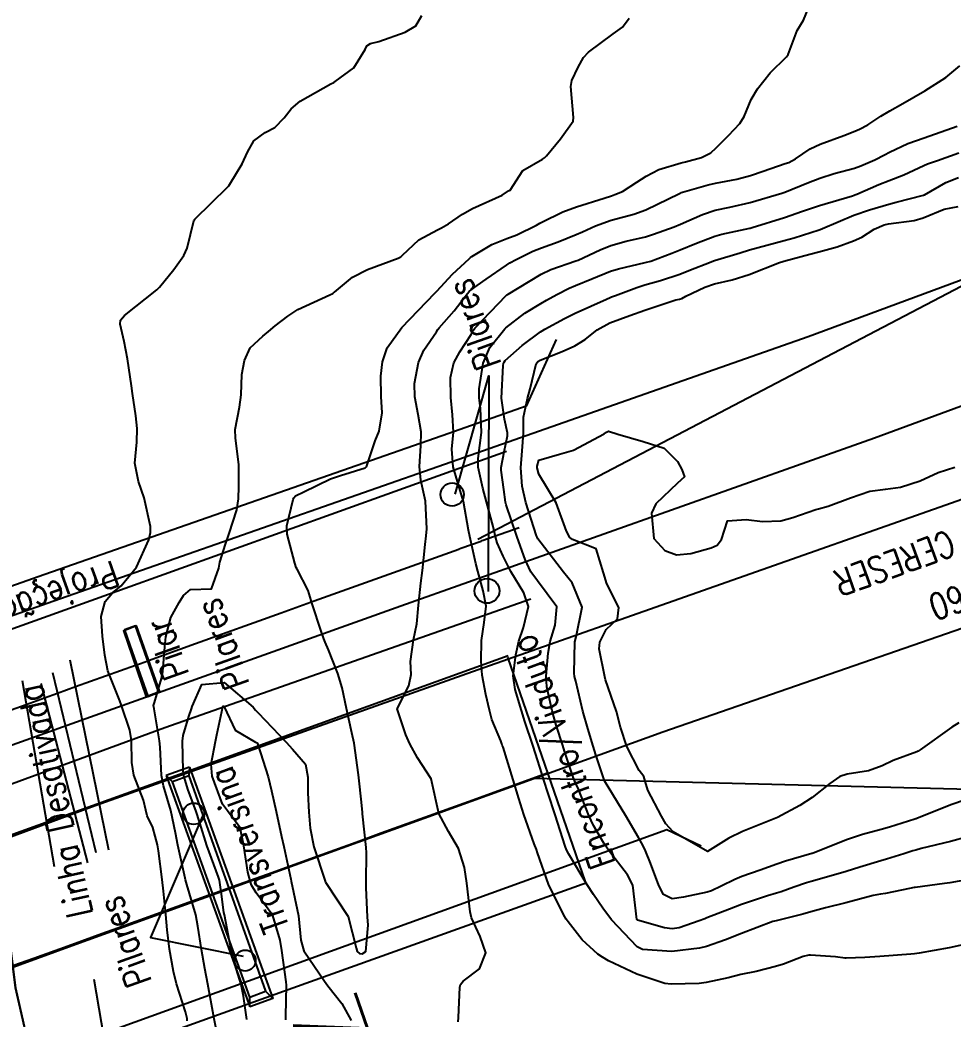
# Model space of a CAD drawing. Header units: metres. Extents: x 298520 to 308411, y 7433745 to 7450750.
# Drawn here: x 305032 to 305085.8, y 7437272.3 to 7437329.9 of the extents above; entities that cross this region are included whole.
import ezdxf
from ezdxf.enums import TextEntityAlignment as Align

# ---------------------------------------------------------------- set-up
doc = ezdxf.new("R2010")
doc.units = ezdxf.units.M
doc.header["$LTSCALE"] = 10
for name, pattern in [('CONTINUO', [0]), ('TRACEJADO', [8.7, 8, -0.7]), ('TRACO-PONTO', [9.4, 8, -0.7, 0, -0.7])]:
    doc.linetypes.add(name, pattern=pattern)
for name, color, linetype in [('ALINHAMENTO_SEÇÃO', 45, 'CONTINUO'), ('Cotas', 45, 'Continuous'), ('Curvas de Nivel 1m', 11, 'Continuous'), ('Curvas de Nivel 5m', 15, 'Continuous'), ('Eixo_Estaqueamento', 45, 'CONTINUO'), ('LASTRO', 45, 'Continuous'), ('Linha Férrea', 251, 'TRACKS'), ('PILAR', 45, 'Continuous'), ('Pontes e viadutos', 190, 'Continuous'), ('TEXTO', 45, 'Continuous'), ('TRILHO', 45, 'Continuous'), ('VIADUTO', 190, 'Continuous'), ('Vias Primárias', 230, 'Continuous'), ('VIGA', 190, 'Continuous')]:
    doc.layers.add(name, color=color, linetype=linetype)
doc.styles.add('ROMANS', font='romans', dxfattribs={"height": 0.2})
doc.styles.add('Style-STANDARD', font='STANDARD.shx')
doc.linetypes.add('TRACKS', pattern='A,0.15,[130,ltypeshp.shx,S=0.25,R=0,X=0,Y=0],0.15', length=0.3)

msp = doc.modelspace()

# ---------------------------------------------------------------- linework, layer by layer
at = {"layer": 'ALINHAMENTO_SEÇÃO', "color": 1, "linetype": 'TRACO-PONTO', "flags": 128}
for points in [[(305001.439, 7437279.483), (305001.512, 7437279.508), (305001.604, 7437279.541), (305004.491, 7437280.562), (305004.545, 7437280.581), (305005.666, 7437280.978), (305005.744, 7437281.005), (305019.825, 7437285.986), (305022.853, 7437287.057), (305023.557, 7437287.306), (305023.568, 7437287.309), (305023.618, 7437287.327), (305023.621, 7437287.328), (305023.93, 7437287.438), (305024.277, 7437287.562), (305024.283, 7437287.564), (305024.318, 7437287.576), (305024.322, 7437287.578), (305026.811, 7437288.471), (305028.263, 7437288.992), (305028.838, 7437289.198), (305030.39, 7437289.755), (305032.338, 7437290.454), (305033.391, 7437290.831), (305034.133, 7437291.098), (305035.187, 7437291.476), (305038.64, 7437292.714), (305038.644, 7437292.716), (305038.703, 7437292.737), (305038.706, 7437292.738), (305039.349, 7437292.969), (305039.351, 7437292.97), (305039.386, 7437292.982), (305039.392, 7437292.984), (305042.094, 7437293.955), (305047.035, 7437295.729), (305048.939, 7437296.413), (305054.862, 7437298.54), (305057.288, 7437299.411), (305057.31, 7437299.419), (305057.402, 7437299.452), (305058.571, 7437299.871), (305058.627, 7437299.892), (305060.758, 7437300.657)], [(305004.924, 7437265.815), (305004.985, 7437265.837), (305023.196, 7437272.376), (305023.222, 7437272.385), (305023.258, 7437272.398), (305023.477, 7437272.477), (305024.401, 7437272.809), (305024.48, 7437272.837), (305024.534, 7437272.856), (305024.6, 7437272.88), (305027.582, 7437273.953), (305027.632, 7437273.971), (305028.529, 7437274.293), (305029.735, 7437274.727), (305030.696, 7437275.073), (305031.245, 7437275.27), (305032.767, 7437275.818), (305034.747, 7437276.53), (305036.91, 7437277.308), (305037.408, 7437277.487), (305037.992, 7437277.697), (305042.893, 7437279.462), (305043.088, 7437279.532), (305044.013, 7437279.866), (305044.237, 7437279.946), (305046.246, 7437280.67), (305049.383, 7437281.801), (305051.359, 7437282.514), (305052.806, 7437283.036), (305057.841, 7437284.852), (305062.403, 7437286.497), (305062.463, 7437286.519)]]:
    msp.add_lwpolyline(points, dxfattribs=at)
at = {"layer": 'Curvas de Nivel 1m', "flags": 128}
for points, elevation in [([(305045.05, 7437272.287), (305044.864, 7437273.628), (305044.727, 7437274.292), (305044.369, 7437275.48), (305044.16, 7437276.301), (305044.058, 7437276.793), (305043.764, 7437278.307), (305043.737, 7437278.46), (305043.595, 7437279.515), (305043.478, 7437280.311), (305043.427, 7437280.491), (305042.746, 7437282.319), (305042.349, 7437283.62), (305042.109, 7437284.325), (305041.671, 7437285.503), (305041.428, 7437286.333), (305041.39, 7437286.629), (305041.355, 7437288.333), (305041.379, 7437288.66), (305041.717, 7437289.76), (305041.865, 7437290.186), (305041.897, 7437290.328), (305042.465, 7437291.599), (305043.744, 7437291.709), (305045.42, 7437290.285), (305045.558, 7437290.12), (305045.72, 7437289.959), (305047.322, 7437288.264), (305047.699, 7437287.878), (305048.444, 7437287.002), (305048.58, 7437286.247), (305048.571, 7437285.345), (305048.625, 7437284.245), (305048.708, 7437283.308), (305048.919, 7437282.241), (305049.576, 7437280.258), (305049.583, 7437280.23), (305049.603, 7437280.192), (305050.906, 7437278.217), (305051.368, 7437276.408), (305051.431, 7437276.211), (305051.561, 7437276.092), (305051.705, 7437276.064), (305051.916, 7437276.206), (305052.06, 7437277.723), (305052.016, 7437278.206), (305051.941, 7437279.866), (305051.944, 7437280.207), (305051.951, 7437281.884), (305051.934, 7437282.207), (305051.731, 7437284.131), (305051.723, 7437284.209), (305051.662, 7437284.814), (305051.521, 7437286.212), (305051.503, 7437286.393), (305051.245, 7437288.215), (305051.12, 7437288.804), (305050.803, 7437290.219), (305050.55, 7437291.412), (305050.303, 7437292.225), (305049.766, 7437293.588), (305049.577, 7437294.039), (305049.505, 7437294.234), (305049.337, 7437294.679), (305048.827, 7437296.245), (305048.587, 7437297.025), (305047.959, 7437298.258), (305047.911, 7437298.346), (305047.826, 7437298.591), (305047.378, 7437300.265), (305047.371, 7437300.744), (305047.733, 7437302.261), (305047.771, 7437302.364), (305047.875, 7437302.475), (305048.337, 7437302.713), (305049.885, 7437303.451), (305050.457, 7437303.655), (305051.892, 7437304.096), (305051.95, 7437304.152), (305051.976, 7437304.209), (305052.463, 7437305.649), (305052.682, 7437306.202), (305052.872, 7437307.258), (305052.799, 7437308.201), (305052.782, 7437309.374), (305052.887, 7437310.201), (305053.16, 7437311.014), (305053.993, 7437312.19), (305055.904, 7437314.162), (305056.014, 7437314.281), (305056.911, 7437315.264), (305057.876, 7437316.142), (305057.962, 7437316.213), (305058.035, 7437316.27), (305059.195, 7437316.973), (305060.051, 7437317.319), (305060.622, 7437317.537), (305061.769, 7437318.093), (305061.956, 7437318.199), (305062.065, 7437318.265), (305063.286, 7437318.863), (305064.074, 7437319.14), (305065.674, 7437319.641), (305066.08, 7437319.779), (305066.275, 7437319.844), (305066.72, 7437320.034), (305067.545, 7437320.572), (305068.096, 7437320.92), (305068.822, 7437321.289), (305070.108, 7437321.677), (305070.364, 7437321.733), (305071.269, 7437321.978), (305071.825, 7437322.263), (305072.119, 7437322.537), (305072.842, 7437323.246), (305073.488, 7437323.956), (305073.731, 7437324.36), (305074.147, 7437325.334), (305074.507, 7437325.945), (305075.24, 7437326.86), (305076.181, 7437327.799), (305076.239, 7437327.863), (305076.272, 7437327.919), (305076.795, 7437329.316), (305077.154, 7437329.91), (305077.475, 7437330.647)], 719), ([(305041.627, 7437272.213), (305041.61, 7437272.329), (305041.517, 7437272.73), (305041.006, 7437274.335), (305040.824, 7437275.057), (305040.594, 7437276.34), (305040.46, 7437277.456), (305040.384, 7437278.342), (305040.26, 7437279.679), (305040.177, 7437280.344), (305039.972, 7437282.003), (305039.914, 7437282.347), (305039.643, 7437283.349), (305039.314, 7437284.019), (305039.237, 7437284.356), (305039.091, 7437284.929), (305038.538, 7437286.367), (305038.419, 7437287.098), (305038.413, 7437288.369), (305038.309, 7437288.971), (305037.833, 7437290.378), (305037.727, 7437290.649), (305037.046, 7437292.387), (305036.869, 7437293.282), (305036.743, 7437294.39), (305036.665, 7437295.516), (305036.888, 7437296.389), (305037.31, 7437296.883), (305037.812, 7437297.287), (305038.696, 7437298.367), (305039.416, 7437299.934), (305039.513, 7437300.355), (305039.495, 7437300.709), (305039.136, 7437302.361), (305038.814, 7437303.297), (305038.608, 7437304.369), (305038.709, 7437305.57), (305038.744, 7437306.368), (305038.66, 7437307.098), (305038.463, 7437308.372), (305038.399, 7437308.824), (305038.173, 7437310.377), (305037.978, 7437311.381), (305037.745, 7437312.382), (305037.765, 7437312.613), (305037.998, 7437312.872), (305039.863, 7437314.352), (305040.014, 7437314.502), (305040.84, 7437315.527), (305041.433, 7437316.336), (305041.614, 7437316.76), (305041.993, 7437318.331), (305042.013, 7437318.381), (305042.064, 7437318.439), (305043.964, 7437320.302), (305044.024, 7437320.361), (305044.085, 7437320.442), (305044.783, 7437321.613), (305045.102, 7437322.29), (305045.465, 7437322.941), (305046.124, 7437323.419), (305046.677, 7437323.725), (305047.218, 7437324.269), (305047.619, 7437324.784), (305048.143, 7437325.243), (305049.899, 7437326.234), (305050.068, 7437326.317), (305050.155, 7437326.365), (305051.228, 7437327.159), (305051.879, 7437328.213), (305051.975, 7437328.423), (305052.186, 7437328.564), (305052.666, 7437328.682), (305054.193, 7437329.22), (305054.801, 7437329.57), (305055.159, 7437330.17)], 717), ([(305043.49, 7437270.769), (305043.177, 7437272.313), (305043.097, 7437272.735), (305042.805, 7437274.317), (305042.642, 7437275.224), (305042.447, 7437276.321), (305042.24, 7437277.66), (305042.11, 7437278.325), (305041.6, 7437280.072), (305041.527, 7437280.331), (305041.505, 7437280.43), (305041.072, 7437282.336), (305040.941, 7437283.036), (305040.682, 7437284.34), (305040.261, 7437285.757), (305040.134, 7437286.345), (305040.053, 7437287.993), (305040.025, 7437288.347), (305039.721, 7437290.187), (305039.694, 7437290.321), (305039.684, 7437290.351), (305039.678, 7437290.396), (305039.726, 7437290.553), (305040.147, 7437291.946), (305040.222, 7437292.345), (305040.336, 7437293.776), (305040.383, 7437294.344), (305040.67, 7437295.461), (305041.165, 7437296.336), (305041.412, 7437296.729), (305041.81, 7437297.074), (305043.024, 7437297.105), (305043.446, 7437298.314), (305043.494, 7437298.646), (305043.837, 7437299.695), (305044.038, 7437300.307), (305044.488, 7437301.676), (305044.578, 7437302.299), (305044.605, 7437303.024), (305044.59, 7437304.293), (305044.405, 7437305.806), (305044.385, 7437306.295), (305044.63, 7437307.599), (305044.735, 7437308.292), (305044.78, 7437309.467), (305044.918, 7437310.29), (305045.257, 7437311.004), (305045.984, 7437311.691), (305046.315, 7437311.95), (305046.693, 7437312.273), (305047.42, 7437312.844), (305048.003, 7437313.221), (305049.849, 7437314.07), (305050.012, 7437314.147), (305050.063, 7437314.179), (305050.122, 7437314.229), (305051.161, 7437315.079), (305052.026, 7437315.528), (305053.78, 7437316.184), (305053.948, 7437316.267), (305054.036, 7437316.353), (305054.979, 7437317.241), (305056.058, 7437317.809), (305056.289, 7437317.929), (305056.689, 7437318.154), (305057.493, 7437318.722), (305058.072, 7437319.053), (305059.788, 7437319.822), (305060.082, 7437320.027), (305060.135, 7437320.057), (305060.254, 7437320.108), (305060.967, 7437321.235), (305062.11, 7437321.883), (305062.231, 7437321.968), (305062.346, 7437322.088), (305063.146, 7437323.057), (305063.87, 7437324.073), (305063.906, 7437324.302), (305063.746, 7437326.074), (305063.81, 7437326.422), (305064.17, 7437327.198), (305064.482, 7437327.762), (305064.754, 7437328.061), (305066.194, 7437329.111), (305066.725, 7437329.508), (305067.115, 7437330.031)], 718), ([(305086.696, 7437276.665), (305085.569, 7437276.419), (305083.838, 7437276.099), (305083.565, 7437276.065), (305083.348, 7437276.049), (305081.564, 7437275.917), (305080.689, 7437275.863), (305079.627, 7437275.814), (305079.562, 7437275.815), (305079.01, 7437275.886), (305077.564, 7437275.995), (305077.477, 7437275.987), (305077.145, 7437275.904), (305075.998, 7437275.473), (305075.554, 7437275.342), (305074.431, 7437275.055), (305073.547, 7437274.867), (305072.814, 7437274.688), (305071.539, 7437274.406), (305071.152, 7437274.361), (305069.538, 7437274.323), (305069.168, 7437274.366), (305067.546, 7437274.89), (305065.922, 7437275.672), (305065.56, 7437275.87), (305065.295, 7437276.044), (305064.395, 7437276.882), (305063.581, 7437277.903), (305063.475, 7437278.071), (305063.322, 7437278.336), (305062.464, 7437280.081), (305061.83, 7437281.888), (305061.764, 7437282.089), (305061.636, 7437282.418), (305061.026, 7437284.096), (305060.743, 7437285.023), (305060.424, 7437286.103), (305059.834, 7437287.977), (305059.791, 7437288.109), (305059.77, 7437288.175), (305059.705, 7437288.341), (305059.183, 7437289.584), (305059.046, 7437290.12), (305058.842, 7437291.018), (305058.626, 7437292.127), (305058.582, 7437292.949), (305058.589, 7437294.128), (305058.744, 7437295.17), (305058.865, 7437296.124), (305058.679, 7437296.994), (305058.379, 7437298.132), (305058.269, 7437298.575), (305057.914, 7437300.139), (305057.848, 7437300.507), (305057.559, 7437302.143), (305057.426, 7437302.596), (305056.949, 7437304.149), (305056.886, 7437305.167), (305056.969, 7437306.149), (305056.923, 7437307.155), (305056.82, 7437308.151), (305056.805, 7437309.301), (305056.996, 7437310.15), (305057.342, 7437310.777), (305057.988, 7437311.789), (305058.113, 7437312.016), (305058.203, 7437312.137), (305060.012, 7437314.031), (305060.054, 7437314.068), (305060.12, 7437314.109), (305061.295, 7437314.823), (305062.025, 7437315.253), (305062.593, 7437315.519), (305064.032, 7437316.021), (305064.159, 7437316.068), (305065.431, 7437316.66), (305066.046, 7437316.91), (305066.927, 7437317.154), (305068.054, 7437317.417), (305068.51, 7437317.559), (305069.709, 7437317.995), (305070.064, 7437318.141), (305071.338, 7437318.709), (305072.073, 7437318.95), (305072.904, 7437319.132), (305074.077, 7437319.39), (305075.902, 7437319.923), (305076.034, 7437319.97), (305076.084, 7437319.988), (305077.458, 7437320.541), (305078.096, 7437320.789), (305078.932, 7437321.056), (305080.106, 7437321.377), (305080.472, 7437321.502), (305081.269, 7437321.858), (305081.827, 7437322.142), (305082.117, 7437322.294), (305083.174, 7437322.788), (305084.126, 7437323.13), (305086.031, 7437323.802)], 721), ([(305086.995, 7437280.404), (305085.608, 7437280.164), (305085.298, 7437280.115), (305083.604, 7437279.891), (305083.55, 7437279.884), (305083.271, 7437279.833), (305081.899, 7437279.548), (305081.6, 7437279.509), (305081.175, 7437279.433), (305079.594, 7437278.999), (305078.42, 7437278.716), (305077.589, 7437278.492), (305077.131, 7437278.361), (305075.583, 7437277.977), (305075.394, 7437277.923), (305073.576, 7437277.238), (305072.66, 7437276.872), (305071.568, 7437276.493), (305071.155, 7437276.387), (305069.565, 7437276.196), (305067.87, 7437276.32), (305067.567, 7437276.476), (305066.093, 7437278.035), (305065.59, 7437278.706), (305065.044, 7437279.495), (305064.678, 7437280.054), (305063.629, 7437281.806), (305063.501, 7437282.071), (305063.424, 7437282.283), (305062.844, 7437284.078), (305062.444, 7437285.31), (305062.19, 7437286.085), (305062.068, 7437286.467), (305061.698, 7437287.611), (305061.546, 7437288.092), (305061.092, 7437289.472), (305060.89, 7437290.098), (305060.525, 7437291.319), (305060.422, 7437292.103), (305060.562, 7437293.305), (305060.753, 7437294.1), (305061.005, 7437294.877), (305061.303, 7437296.095), (305061.03, 7437296.879), (305060.286, 7437298.105), (305059.832, 7437299), (305059.491, 7437299.767), (305059.393, 7437300.117), (305059.257, 7437300.714), (305058.887, 7437302.125), (305058.675, 7437302.922), (305058.39, 7437304.133), (305058.391, 7437304.626), (305058.601, 7437306.13), (305058.533, 7437307.532), (305058.456, 7437308.132), (305058.461, 7437308.645), (305058.695, 7437310.129), (305059.074, 7437311.026), (305059.939, 7437312.111), (305059.993, 7437312.159), (305061.099, 7437313.002), (305062.008, 7437313.569), (305062.343, 7437313.754), (305062.936, 7437314.081), (305063.643, 7437314.447), (305064.018, 7437314.61), (305064.952, 7437314.986), (305066.027, 7437315.424), (305066.495, 7437315.568), (305068.032, 7437315.925), (305068.352, 7437316.015), (305069.562, 7437316.475), (305070.043, 7437316.66), (305070.987, 7437317.043), (305072.055, 7437317.455), (305072.454, 7437317.569), (305074.062, 7437317.913), (305074.092, 7437317.92), (305074.2, 7437317.948), (305076.069, 7437318.526), (305077.094, 7437318.888), (305078.076, 7437319.22), (305079.989, 7437319.778), (305080.082, 7437319.813), (305080.126, 7437319.826), (305080.228, 7437319.869), (305081.51, 7437320.437), (305082.095, 7437320.664), (305082.956, 7437320.986), (305084.108, 7437321.531), (305084.314, 7437321.623), (305084.879, 7437321.819), (305086.118, 7437322.26)], 722), ([(305086.617, 7437282.817), (305085.64, 7437282.546), (305083.945, 7437282.134), (305083.635, 7437282.045), (305083.468, 7437281.998), (305082.948, 7437281.837), (305081.946, 7437281.529), (305081.627, 7437281.438), (305080.414, 7437281.069), (305079.617, 7437280.819), (305078.898, 7437280.597), (305077.608, 7437280.247), (305077.342, 7437280.168), (305076.612, 7437279.91), (305075.871, 7437279.646), (305075.599, 7437279.567), (305075.082, 7437279.412), (305073.592, 7437278.908), (305072.9, 7437278.646), (305071.585, 7437278.134), (305071.465, 7437278.09), (305071.141, 7437277.974), (305069.992, 7437277.573), (305069.578, 7437277.505), (305069.139, 7437277.557), (305067.583, 7437278.009), (305067.557, 7437278.047), (305067.328, 7437280.023), (305067.012, 7437280.626), (305065.916, 7437282.037), (305065.637, 7437282.447), (305065.06, 7437283.461), (305064.79, 7437284.053), (305064.176, 7437285.562), (305063.957, 7437286.066), (305063.88, 7437286.262), (305063.691, 7437286.838), (305063.386, 7437287.76), (305063.283, 7437288.074), (305062.895, 7437289.258), (305062.662, 7437290.081), (305062.356, 7437291.472), (305062.319, 7437292.084), (305062.442, 7437293.407), (305062.543, 7437294.082), (305062.845, 7437295.022), (305062.928, 7437296.079), (305061.818, 7437297.57), (305061.433, 7437298.094), (305061.114, 7437298.813), (305060.655, 7437300.102), (305060.012, 7437301.967), (305059.977, 7437302.109), (305059.88, 7437302.84), (305059.734, 7437303.955), (305059.735, 7437304.112), (305059.902, 7437305.014), (305060.083, 7437305.936), (305060.084, 7437306.108), (305059.925, 7437306.899), (305059.749, 7437308.113), (305059.838, 7437309.989), (305059.859, 7437310.112), (305059.89, 7437310.185), (305059.965, 7437310.275), (305060.933, 7437311.146), (305061.991, 7437311.94), (305062.083, 7437311.997), (305062.248, 7437312.087), (305063.372, 7437312.704), (305064.002, 7437313.018), (305065.792, 7437313.824), (305066.012, 7437313.919), (305066.095, 7437313.956), (305066.314, 7437314.037), (305067.553, 7437314.49), (305068.019, 7437314.637), (305068.917, 7437314.902), (305070.026, 7437315.268), (305070.549, 7437315.463), (305071.831, 7437315.972), (305071.975, 7437316.029), (305072.034, 7437316.052), (305073.499, 7437316.497), (305074.043, 7437316.653), (305075.048, 7437316.935), (305076.052, 7437317.193), (305076.615, 7437317.354), (305078.062, 7437317.816), (305078.119, 7437317.842), (305078.247, 7437317.897), (305080.071, 7437318.655), (305080.962, 7437318.973), (305082.077, 7437319.303), (305082.513, 7437319.411), (305084.083, 7437319.81), (305084.131, 7437319.829), (305085.362, 7437320.542), (305086.098, 7437320.826)], 723), ([(305086.5, 7437284.957), (305085.662, 7437284.662), (305083.699, 7437283.875), (305083.653, 7437283.857), (305083.632, 7437283.851), (305083.585, 7437283.831), (305082.118, 7437283.375), (305081.647, 7437283.243), (305080.559, 7437282.946), (305079.641, 7437282.636), (305077.768, 7437281.898), (305077.67, 7437281.862), (305077.632, 7437281.85), (305076.131, 7437281.409), (305075.623, 7437281.243), (305074.663, 7437280.889), (305073.611, 7437280.522), (305073.2, 7437280.363), (305072.417, 7437279.962), (305071.863, 7437279.704), (305071.6, 7437279.629), (305070.246, 7437279.334), (305069.595, 7437279.245), (305069.083, 7437279.483), (305068.826, 7437280.002), (305068.338, 7437281.293), (305068.052, 7437282.014), (305067.918, 7437282.298), (305067.641, 7437282.779), (305066.918, 7437284.027), (305065.683, 7437286.04), (305065.191, 7437287.541), (305065.03, 7437288.05), (305064.718, 7437289.06), (305064.429, 7437290.059), (305064.025, 7437291.79), (305063.962, 7437292.067), (305063.942, 7437292.254), (305063.974, 7437294.067), (305064.053, 7437294.343), (305064.389, 7437296.061), (305063.814, 7437297.463), (305063.311, 7437298.075), (305061.842, 7437299.995), (305061.798, 7437300.09), (305061.768, 7437300.167), (305061.145, 7437302.097), (305060.941, 7437303.041), (305060.859, 7437304.1), (305060.935, 7437305.067), (305061.008, 7437306.099), (305061.022, 7437307.004), (305061.244, 7437308.097), (305061.397, 7437308.647), (305061.747, 7437310.092), (305061.836, 7437310.22), (305061.966, 7437310.293), (305063.253, 7437310.798), (305063.979, 7437311.134), (305064.562, 7437311.483), (305065.265, 7437312.051), (305065.997, 7437312.455), (305067.149, 7437312.881), (305068.004, 7437313.175), (305069.79, 7437313.773), (305070.011, 7437313.816), (305070.145, 7437313.856), (305070.366, 7437313.986), (305071.475, 7437314.519), (305072.02, 7437314.699), (305073.041, 7437314.942), (305074.026, 7437315.245), (305075.784, 7437315.924), (305075.97, 7437315.985), (305076.034, 7437316.006), (305077.526, 7437316.42), (305078.043, 7437316.542), (305079.102, 7437316.829), (305080.053, 7437317.191), (305080.524, 7437317.397), (305081.244, 7437317.858), (305081.813, 7437318.105), (305082.066, 7437318.16), (305083.54, 7437318.363), (305084.07, 7437318.515), (305085.263, 7437319), (305086.077, 7437319.168)], 724)]:
    msp.add_lwpolyline(points, dxfattribs=dict(at, elevation=elevation))
at = {"layer": 'Curvas de Nivel 5m', "flags": 128}
for points, elevation in [([(305057.243, 7437272.143), (305057.264, 7437272.394), (305057.348, 7437274.142), (305057.376, 7437274.301), (305057.538, 7437274.487), (305058.467, 7437275.209), (305058.85, 7437276.121), (305058.506, 7437277.06), (305058.013, 7437278.134), (305057.934, 7437278.482), (305057.746, 7437280.138), (305057.616, 7437281.045), (305057.258, 7437282.144), (305056.68, 7437283.113), (305056.131, 7437284.155), (305055.683, 7437286.16), (305054.892, 7437287.369), (305054.458, 7437288.179), (305054.229, 7437288.703), (305053.723, 7437290.19), (305054.41, 7437291.513), (305054.537, 7437292.178), (305054.504, 7437292.922), (305054.668, 7437294.177), (305054.857, 7437295.103), (305054.966, 7437296.173), (305055.093, 7437297.449), (305055.185, 7437298.17), (305055.34, 7437299.67), (305055.393, 7437300.167), (305055.433, 7437300.582), (305055.366, 7437302.168), (305055.086, 7437303.373), (305055.007, 7437304.173), (305055.099, 7437305.366), (305055.106, 7437306.172), (305054.945, 7437307.158), (305054.75, 7437308.178), (305054.732, 7437308.96), (305054.949, 7437310.175), (305055.266, 7437310.878), (305055.99, 7437311.943), (305056.082, 7437312.069), (305056.152, 7437312.158), (305057.012, 7437313.141), (305057.779, 7437314.142), (305057.887, 7437314.269), (305058.015, 7437314.377), (305058.869, 7437314.975), (305060.03, 7437315.785), (305060.228, 7437315.911), (305060.582, 7437316.105), (305061.558, 7437316.577), (305062.043, 7437316.775), (305063.008, 7437317.121), (305064.055, 7437317.538), (305064.416, 7437317.706), (305065.167, 7437318.053), (305066.066, 7437318.378), (305067.379, 7437318.718), (305068.072, 7437318.961), (305070.006, 7437319.915), (305070.083, 7437319.956), (305070.109, 7437319.963), (305070.181, 7437319.989), (305071.657, 7437320.406), (305072.091, 7437320.503), (305073.317, 7437320.735), (305074.098, 7437320.948), (305074.841, 7437321.2), (305076.109, 7437321.632), (305076.319, 7437321.708), (305076.698, 7437321.914), (305077.539, 7437322.486), (305078.122, 7437322.759), (305079.495, 7437323.248), (305080.129, 7437323.503), (305080.383, 7437323.615), (305080.868, 7437323.863), (305081.62, 7437324.373), (305082.141, 7437324.687), (305082.891, 7437325.097), (305084.153, 7437325.83), (305085.376, 7437326.601), (305086.175, 7437327.274)], 720), ([(305086.12, 7437289.395), (305085.716, 7437289.133), (305083.892, 7437287.827), (305083.781, 7437287.75), (305083.701, 7437287.708), (305082.322, 7437287.216), (305081.689, 7437286.912), (305080.918, 7437286.624), (305079.681, 7437286.424), (305079.264, 7437286.292), (305078.687, 7437285.885), (305077.665, 7437285.076), (305076.952, 7437284.619), (305075.653, 7437283.92), (305073.645, 7437283.112), (305072.856, 7437282.742), (305071.633, 7437281.97), (305069.644, 7437283.11), (305069.225, 7437283.573), (305068.974, 7437284), (305068.184, 7437285.504), (305068.03, 7437286.015), (305067.954, 7437286.284), (305067.689, 7437286.648), (305066.972, 7437288.027), (305066.614, 7437289.131), (305066.38, 7437290.033), (305065.75, 7437291.874), (305065.703, 7437292.041), (305065.377, 7437293.654), (305065.409, 7437294.045), (305065.78, 7437294.768), (305066.439, 7437295.381), (305066.518, 7437296.033), (305065.813, 7437297.395), (305065.624, 7437298.043), (305065.2, 7437299.413), (305063.842, 7437299.954), (305063.683, 7437300.072), (305063.484, 7437300.438), (305062.894, 7437302.08), (305061.889, 7437303.723), (305061.798, 7437304.091), (305061.799, 7437304.186), (305061.897, 7437304.528), (305063.094, 7437304.885), (305063.903, 7437305.117), (305065.67, 7437306.044), (305065.808, 7437306.148), (305065.915, 7437306.199), (305066.447, 7437306.035), (305067.909, 7437305.608), (305069.124, 7437305.221), (305069.898, 7437304.45), (305070.149, 7437303.987), (305070.293, 7437303.581), (305069.885, 7437303.213), (305068.643, 7437302.008), (305068.399, 7437301.478), (305068.532, 7437300.01), (305069.158, 7437299.322), (305069.834, 7437299.076), (305070.67, 7437299.147), (305071.838, 7437299.482), (305072.182, 7437299.624), (305072.43, 7437299.964), (305072.784, 7437301.036), (305073.86, 7437301.106), (305074.79, 7437301.005), (305075.86, 7437301.039), (305076.554, 7437301.222), (305077.87, 7437301.687), (305078.034, 7437301.734), (305078.575, 7437301.889), (305079.878, 7437302.367), (305080.993, 7437302.748), (305081.883, 7437302.871), (305082.754, 7437302.972), (305083.888, 7437303.333), (305084.935, 7437303.814), (305085.896, 7437304.132)], 725), ([(305047.315, 7437272.262), (305047.304, 7437272.473), (305047.348, 7437274.262), (305047.336, 7437274.462), (305047.073, 7437276.265), (305046.988, 7437276.846), (305046.55, 7437278.27), (305045.596, 7437279.594), (305045.336, 7437280.02), (305045.248, 7437280.285), (305045.121, 7437280.776), (305044.877, 7437282.291), (305044.68, 7437283.331), (305043.936, 7437284.306), (305043.659, 7437284.696), (305043.051, 7437286.316), (305042.994, 7437287.013), (305043.243, 7437288.315), (305043.33, 7437288.69), (305043.667, 7437290.311), (305043.686, 7437290.347), (305043.724, 7437290.351), (305043.754, 7437290.31), (305044.38, 7437288.97), (305045.558, 7437288.282), (305045.658, 7437288.236), (305045.702, 7437288.146), (305046.281, 7437286.274), (305046.484, 7437285.458), (305046.745, 7437284.269), (305047.065, 7437282.839), (305047.194, 7437282.264), (305047.605, 7437280.38), (305047.624, 7437280.26), (305047.96, 7437278.628), (305048.04, 7437278.253), (305048.172, 7437276.854), (305048.35, 7437276.248), (305049.537, 7437274.484), (305049.733, 7437274.228), (305050.531, 7437273.212), (305051.081, 7437272.214)], 720)]:
    msp.add_lwpolyline(points, dxfattribs=dict(at, elevation=elevation))
at = {"layer": 'Eixo_Estaqueamento'}
msp.add_lwpolyline([(305055.475, 7437572.1), (305048.776, 7437544.538), (305042.465, 7437516.919), (305036.039, 7437488.902), (305030.711, 7437462.666), (305027.407, 7437441.256), (305027.312, 7437439.505), (305024.829, 7437414.867), (305023.119, 7437387.114), (305023.117, 7437358.555), (305025.03, 7437326.573), (305028.718, 7437297.869), (305031.724, 7437274.104), (305034.526, 7437261.706), (305037.467, 7437248.165), (305043.414, 7437227.867), (305050.18, 7437206.397), (305060.568, 7437176.453), (305073.353, 7437143.916), (305082.037, 7437121.364), (305093.245, 7437092.935)], dxfattribs=at)
at = {"layer": 'LASTRO', "linetype": 'CONTINUO'}
for points in [[(305037.106, 7437282.051, 716.333), (305034.876, 7437293.003, 716.325)], [(305033.848, 7437292.281, 716.332), (305036.344, 7437281.911, 716.497)]]:
    msp.add_polyline3d(points, dxfattribs=at)
at = {"layer": 'Linha Férrea', "flags": 128}
msp.add_lwpolyline([(307827.162, 7434249.95), (307821.558, 7434258.806), (307819.524, 7434262.43), (307816.304, 7434268.219), (307813.681, 7434272.301), (307811.637, 7434275.461), (307798.221, 7434296.136), (307773.738, 7434334.032), (307761.734, 7434352.011), (307752.472, 7434367.888), (307735.134, 7434393.38), (307710.738, 7434431.015), (307694.807, 7434455.28), (307677.699, 7434482.208), (307665.381, 7434501.663), (307643.884, 7434534.842), (307627.559, 7434562.543), (307613.51, 7434586.874), (307596.955, 7434617.47), (307576.402, 7434659.978), (307564.169, 7434687.319), (307541.059, 7434734.946), (307530.172, 7434758.545), (307516.917, 7434785.92), (307501.763, 7434817.247), (307481.679, 7434859.302), (307459.201, 7434904.199), (307442.79, 7434936.268), (307425.275, 7434968.915), (307411.694, 7434992.242), (307402.565, 7435007.679), (307388.848, 7435028.501), (307366.947, 7435058.298), (307352.497, 7435076.75), (307335.708, 7435095.815), (307323.737, 7435108.404), (307304.876, 7435127.211), (307280.641, 7435149.596), (307260.895, 7435166.247), (307239.502, 7435183.006), (307222.59, 7435195.397), (307206.912, 7435206.431), (307191.542, 7435216.923), (307180.978, 7435223.581), (307147.083, 7435245.035), (307110.179, 7435267.866), (307071.327, 7435292.081), (307013.035, 7435328.917), (306934.22, 7435378.293), (306890.853, 7435406.012), (306860.761, 7435425.266), (306830.445, 7435444.172), (306783.165, 7435474.002), (306743.292, 7435499.125), (306730.646, 7435506.804), (306700.006, 7435524.558), (306649.968, 7435556.158), (306620.536, 7435574.685), (306585.884, 7435596.365), (306549.21, 7435619.443), (306511.464, 7435642.992), (306481.3, 7435662.066), (306449.914, 7435681.79), (306417.31, 7435702.158), (306386.499, 7435720.658), (306359.57, 7435735.78), (306332.265, 7435749.95), (306295.736, 7435767.254), (306254.914, 7435784.832), (306234.551, 7435793.029), (306198.8, 7435806.042), (306177.427, 7435813.736), (306139.201, 7435826.142), (306101.034, 7435838.043), (306051.969, 7435853.031), (306008.186, 7435866.647), (306003.579, 7435868.042), (305974.115, 7435878.736), (305939.654, 7435889.448), (305902.227, 7435900.737), (305881.18, 7435906.223), (305868.578, 7435910.192), (305845.541, 7435919.118), (305815.171, 7435933.297), (305786.711, 7435949.033), (305760.876, 7435966.424), (305735.18, 7435986.894), (305723.755, 7435997.052), (305696.097, 7436025.188), (305678.2, 7436047.897), (305661.02, 7436071.863), (305645.017, 7436096.315), (305622.371, 7436129.703), (305596.142, 7436168.749), (305576.091, 7436198.746), (305559.429, 7436223.15), (305539.44, 7436252.716), (305521.42, 7436279.841), (305512.691, 7436292.824), (305499.486, 7436312.983), (305480.027, 7436341.606), (305460.301, 7436370.83), (305441.558, 7436398.43), (305421.25, 7436428.242), (305402.577, 7436456.088), (305384.092, 7436483.75), (305369.125, 7436505.554), (305351.225, 7436532.173), (305338.344, 7436551.44), (305322.726, 7436574.869), (305306.914, 7436598.296), (305293.244, 7436619.058), (305277.818, 7436644.307), (305263.888, 7436668.981), (305254.713, 7436687.725), (305243.781, 7436710.837), (305233.952, 7436734.393), (305225.106, 7436755.865), (305215.533, 7436780.472), (305201.607, 7436815.682), (305193.173, 7436837.83), (305177.384, 7436877.752), (305166.792, 7436904.686), (305153.942, 7436937.689), (305141.501, 7436969.136), (305130.697, 7436996.497), (305122.016, 7437018.504), (305113.061, 7437043.102), (305101.513, 7437072.011), (305093.245, 7437092.935), (305082.037, 7437121.364), (305073.353, 7437143.916), (305060.568, 7437176.453), (305050.18, 7437206.397), (305043.414, 7437227.867), (305037.467, 7437248.165), (305034.526, 7437261.706), (305031.724, 7437274.104), (305028.718, 7437297.869), (305025.03, 7437326.573), (305023.117, 7437358.555), (305023.119, 7437387.114), (305024.829, 7437414.867), (305027.312, 7437439.505), (305027.407, 7437441.256), (305030.711, 7437462.666), (305036.039, 7437488.902), (305042.465, 7437516.919), (305048.776, 7437544.538), (305055.475, 7437572.1), (305062.866, 7437603.389), (305069.498, 7437630.688), (305077.032, 7437662.821), (305085.46, 7437698.138), (305091.819, 7437727.643), (305097.21, 7437749.95), (305103.918, 7437777.268), (305111.101, 7437807.1), (305121.202, 7437849.915), (305125.406, 7437866.973), (305130.992, 7437888.732), (305137.356, 7437914.575), (305143.477, 7437941.139), (305150.277, 7437969.227), (305155.626, 7437993.858), (305160.498, 7438017.389), (305165.529, 7438047.968), (305167.399, 7438065.921), (305168.452, 7438080.499), (305168.697, 7438098.822), (305168.499, 7438111.609), (305167.442, 7438129.409), (305165.734, 7438144.803), (305163.051, 7438159.253), (305157.36, 7438183.653), (305149.712, 7438209.61), (305142.146, 7438230.516), (305132.877, 7438252.552), (305120.435, 7438277.838), (305109.119, 7438297.22), (305107.007, 7438300.233), (305099.258, 7438311.382), (305091.426, 7438322.415), (305083.384, 7438332.797), (305079.569, 7438337.519), (305074.8, 7438344.056), (305056.823, 7438367.077), (305041.935, 7438386.352), (305023.225, 7438411.978), (305005.975, 7438436.561), (304993.284, 7438456.495), (304983.121, 7438473.171), (304969.538, 7438498.699), (304959.938, 7438517.087), (304947.328, 7438543.432), (304933.09, 7438572.791), (304924.306, 7438590.948), (304918.204, 7438604.464), (304911.783, 7438619.158), (304905.926, 7438632.437), (304900.315, 7438648.46), (304895.834, 7438661.886), (304892.174, 7438674.496), (304887.946, 7438691.238), (304884.694, 7438706.937), (304881.848, 7438723.698), (304879.326, 7438740.134), (304878.187, 7438758.916), (304877.537, 7438778.358), (304877.211, 7438799.094), (304877.455, 7438830.881), (304877.861, 7438863.017), (304878.268, 7438892.702), (304878.595, 7438920.109), (304878.677, 7438952.239), (304877.945, 7438980.303), (304876.318, 7439009.018), (304874.936, 7439022.788), (304873.229, 7439037.841), (304870.14, 7439056.141), (304864.855, 7439082.077), (304859.079, 7439105.013), (304850.377, 7439133.889), (304843.057, 7439154.06), (304836.382, 7439171.237), (304828.249, 7439190.114), (304817.674, 7439211.83), (304806.69, 7439232.736), (304796.364, 7439250.871), (304785.222, 7439269.009), (304772.779, 7439289.097), (304755.7, 7439316.738), (304736.912, 7439345.938), (304718.848, 7439374.335), (304700.222, 7439403.624), (304676.465, 7439440.714), (304659.061, 7439468.061), (304641.493, 7439495.549), (304629.289, 7439514.996), (304612.29, 7439541.915), (304598.786, 7439563.312), (304583.088, 7439588.524), (304568.608, 7439611.383), (304554.371, 7439633.59), (304540.465, 7439656.114), (304527.858, 7439675.88), (304515.488, 7439695.965), (304501.015, 7439718.74), (304492.557, 7439732.179), (304481.09, 7439749.95), (304464.698, 7439773.555), (304458.701, 7439781.55), (304447.468, 7439795.482), (304430.85, 7439814.016), (304417.942, 7439826.867), (304407.625, 7439836.385), (304393.358, 7439848.486), (304380.404, 7439858.342), (304362.661, 7439870.737), (304347.086, 7439880.296), (304333.248, 7439887.82), (304320.73, 7439894.061), (304304.927, 7439900.989), (304286.443, 7439908.157), (304266.642, 7439915.416), (304246.691, 7439922.501), (304225.186, 7439929.977), (304198.999, 7439939.195), (304168.468, 7439950.001), (304152.888, 7439955.629), (304135.919, 7439962.486), (304121.351, 7439968.798), (304105.783, 7439976.385), (304088.736, 7439985.334), (304071.183, 7439995.831), (304051.503, 7440008.737), (304042.509, 7440015.334), (304023.022, 7440030.473), (304002.682, 7440048.64), (303992.184, 7440058.522), (303980.444, 7440070.491), (303965.024, 7440086.226), (303949.368, 7440102.496), (303932.051, 7440120.671), (303917.21, 7440136.166), (303903.071, 7440150.772), (303879.085, 7440174.998), (303863.629, 7440189.711), (303849.061, 7440203.116), (303838.551, 7440211.886), (303825.964, 7440222.577), (303811.471, 7440233.814), (303798.026, 7440243.583), (303789.167, 7440249.782, 0.048699), (303782.733, 7440254.326, -0.013971), (303778.977, 7440256.716, 0.011385), (303767.539, 7440264.078, 0.000455), (303759.243, 7440269.144, 0.004014), (303749.319, 7440275.082, 0.008965), (303739.521, 7440280.605), (303729.166, 7440286.199), (303717.711, 7440292.151), (303693.717, 7440304.367), (303679.104, 7440311.896), (303660.942, 7440321.331), (303642.972, 7440330.918), (303636.468, 7440334.548), (303624.836, 7440341.295), (303611.994, 7440348.943), (303603.079, 7440354.598), (303596.281, 7440359.102), (303587.51, 7440365.427), (303578.605, 7440372.221), (303569.48, 7440379.633), (303558.633, 7440389.129), (303549.894, 7440397.253), (303541.539, 7440405.465), (303534.882, 7440412.293), (303523.465, 7440424.473), (303512.292, 7440437.463), (303502.617, 7440449.258), (303497.008, 7440456.501), (303488.044, 7440468.694), (303481.424, 7440477.682), (303475.375, 7440486.349), (303465.786, 7440500.535), (303456.113, 7440515.599), (303445.613, 7440532.252), (303432.87, 7440552.628), (303423.186, 7440568.064, -0.000757), (303417.987, 7440576.145, 0.007668), (303411.654, 7440585.694), (303403.602, 7440597.441), (303394.768, 7440609.244), (303388.857, 7440616.919), (303381.264, 7440625.91), (303374.43, 7440633.824), (303364.889, 7440644.089), (303358.774, 7440650.239), (303349.646, 7440658.739), (303339.722, 7440667.523), (303332.656, 7440673.464), (303326.724, 7440678.049, -0.018136), (303320.919, 7440682.537, 0.027105), (303312.535, 7440688.782, -0.001525), (303306.785, 7440692.624), (303296.835, 7440699.316), (303291.583, 7440702.647), (303280.845, 7440709.238, 0.008003), (303271.247, 7440714.648, 0.013057), (303255.936, 7440722.447, -0.001991), (303248.373, 7440726.091, 0.012147), (303243.6, 7440728.272, -0.002135), (303237.368, 7440730.971), (303223.7, 7440736.96), (303210.103, 7440742.741), (303193.904, 7440749.566), (303189.82, 7440751.298), (303177.394, 7440756.464), (303158.988, 7440764.273), (303141.646, 7440771.615), (303117.098, 7440781.981), (303101.554, 7440788.524), (303093.446, 7440792.234), (303076.052, 7440800.18), (303054.932, 7440810.372), (303040.156, 7440817.979), (303025.349, 7440825.886), (303013.344, 7440832.756), (303004.06, 7440838.538), (302994.271, 7440845.093), (302982.623, 7440853.413), (302969.58, 7440863.652), (302962.58, 7440869.547), (302953.339, 7440877.801), (302943.024, 7440887.539), (302938.586, 7440892.147), (302933.331, 7440897.537), (302924.321, 7440907.75), (302915.904, 7440917.945), (302907.517, 7440928.751), (302899.78, 7440938.97), (302892.734, 7440949.154), (302888.762, 7440955.109), (302884.574, 7440961.747), (302879.485, 7440969.887), (302873.287, 7440980.614), (302867.777, 7440990.898), (302859.79, 7441006.768), (302851.229, 7441025.298), (302846.823, 7441035.61), (302841.669, 7441047.987), (302837.148, 7441059.318), (302829.38, 7441078.789), (302825.24, 7441088.834), (302821.857, 7441097.357), (302816.249, 7441111.473), (302810.672, 7441125.205), (302804.678, 7441140.046), (302799.05, 7441153.537), (302792.202, 7441169.326), (302786.803, 7441181.368), (302782.699, 7441189.728), (302780.991, 7441193.272, -0.024435), (302778.706, 7441197.526, 0.018839), (302775.042, 7441204.531), (302769.048, 7441215.01), (302764.16, 7441223.098), (302758.012, 7441232.567), (302751.033, 7441242.929), (302746.425, 7441249.467, 0.01417), (302742.29, 7441255.115, -0.010578), (302734.95, 7441264.491, 0.026045), (302726.645, 7441274.447), (302714.77, 7441287.265), (302702.588, 7441299.413), (302690.064, 7441310.886), (302682.561, 7441317.234), (302675.22, 7441323.247), (302666.869, 7441329.42, 0.027574), (302658.671, 7441335.283, -0.011091), (302655.152, 7441337.629, 0.01172), (302645.719, 7441343.898, 0.006642), (302635.246, 7441350.318, 0.010482), (302620.241, 7441358.823, 0.013683), (302599.223, 7441369.429, 0.008553), (302586.726, 7441375.052, 0.011788), (302575.046, 7441379.747, 0.002778), (302570.558, 7441381.4), (302560.876, 7441384.907), (302551.005, 7441388.04), (302546.217, 7441389.527, -0.019135), (302544.903, 7441389.88, 0.019296), (302522.937, 7441395.786, 0.000461), (302511.662, 7441398.344, 0.010049), (302501.513, 7441400.424), (302492.392, 7441402.102), (302485.288, 7441403.295), (302471.447, 7441405.533), (302444.869, 7441409.521), (302415.277, 7441413.929), (302384.345, 7441418.639), (302365.976, 7441421.32), (302360.247, 7441421.986), (302338.704, 7441425.134), (302306.002, 7441430.395), (302286.923, 7441434.198), (302278.604, 7441436.007), (302270.237, 7441438.277), (302260.05, 7441441.209), (302248.718, 7441444.793), (302234.932, 7441449.831), (302225.681, 7441453.688), (302223.91, 7441454.587), (302211.722, 7441460.078), (302198.55, 7441466.939), (302185.194, 7441474.434), (302176.266, 7441480.044), (302166.746, 7441486.088), (302155.705, 7441493.817), (302145.197, 7441501.908), (302133.651, 7441511.457), (302124.111, 7441520.003), (302113.796, 7441530.075), (302104.384, 7441540.03), (302095.467, 7441550.013), (302086.579, 7441560.931), (302077.65, 7441573.115), (302070.772, 7441583.077), (302062.647, 7441595.881), (302055.334, 7441608.401), (302048.687, 7441620.587), (302040.377, 7441636.793), (302032.957, 7441653.052), (302027.217, 7441666.295), (302023.745, 7441674.151), (302020.233, 7441682.946), (302013.855, 7441699.656), (302006.743, 7441720.028), (302000.143, 7441739.465), (301996.81, 7441749.517), (301993.173, 7441760.442), (301988.741, 7441774.004), (301985.313, 7441784.598), (301976.672, 7441811.028), (301970.969, 7441828.13), (301966.757, 7441840.46), (301961.824, 7441854.796), (301956.599, 7441869.324), (301952.694, 7441879.426), (301950.212, 7441885.776), (301947.263, 7441893.123), (301942.827, 7441902.996), (301936.943, 7441915.47), (301925.249, 7441938.089), (301919.939, 7441947.811), (301913.515, 7441959.082), (301904.124, 7441974.92), (301894.52, 7441990.438), (301891.413, 7441995.461), (301886.489, 7442003.183), (301878.67, 7442015.285), (301873.464, 7442023.436), (301865.157, 7442036.288), (301855.839, 7442050.938), (301845.976, 7442066.833), (301838.272, 7442079.461), (301830.416, 7442092.887), (301825.548, 7442101.779), (301821.376, 7442109.453), (301815.662, 7442120.908), (301811.106, 7442130.238), (301807.699, 7442137.999), (301806.423, 7442140.601, 0.023261), (301801.857, 7442152.453, -0.028715), (301797.552, 7442164.003, 0.012936), (301793.732, 7442175.332, -0.025942), (301792.423, 7442179.575, 0.006006), (301789.905, 7442189.062, -0.014708), (301788.14, 7442196.216), (301785.975, 7442206.246), (301784.367, 7442214.306, 0.006026), (301783.559, 7442218.841, -0.007665), (301782.521, 7442224.78, -0.006079), (301780.959, 7442235.44, -0.002739), (301779.703, 7442245.206), (301779.178, 7442249.477), (301778.675, 7442254.381), (301778.065, 7442260.482), (301777.318, 7442271.291), (301776.984, 7442275.413), (301775.911, 7442292.595), (301775.204, 7442301.965), (301774.189, 7442318.205), (301773.646, 7442327.416), (301773.089, 7442335.875), (301772.127, 7442350.268), (301771.292, 7442362.115), (301770.725, 7442371.572), (301769.865, 7442382.07), (301768.552, 7442394.647), (301768.148, 7442398.421), (301767.394, 7442406.074), (301767.009, 7442408.608), (301766.499, 7442411.782), (301764.779, 7442423.533), (301763.465, 7442430.863), (301760.77, 7442444.807), (301759.479, 7442450.076), (301758.259, 7442454.401), (301755.339, 7442466.071), (301751.665, 7442478.105, 0.014406), (301747.843, 7442489.506, -0.000078), (301746.016, 7442494.48), (301743.45, 7442501.467), (301738.686, 7442513.328), (301735.709, 7442520.321), (301732.431, 7442527.285), (301727.104, 7442538.17), (301722.927, 7442546.111, 0.012187), (301718.524, 7442554.109, 0.000535), (301713.357, 7442562.952, 0.014127), (301707.985, 7442571.558, 0.00131), (301703.078, 7442578.904, 0.005502), (301696.107, 7442589.038, 0.012739), (301690.664, 7442596.364, -0.003293), (301687.73, 7442600.161, 0.014011), (301683.494, 7442605.405), (301674.266, 7442616.2), (301665.746, 7442625.395), (301657.648, 7442633.669), (301647.393, 7442643.457), (301636.008, 7442653.979), (301626.6, 7442662.308), (301605.302, 7442680.695), (301585.626, 7442697.221), (301571.106, 7442709.224), (301556.026, 7442721.963), (301546.373, 7442729.879), (301533.385, 7442740.748), (301522.722, 7442749.605), (301509.812, 7442760.238), (301495.057, 7442772.28), (301477.473, 7442786.656), (301465.134, 7442796.879), (301456.431, 7442804.066), (301435.244, 7442821.757), (301421.836, 7442832.858), (301396.975, 7442853.686), (301385.141, 7442863.625), (301370.663, 7442875.779), (301364.72, 7442880.333), (301363.394, 7442881.709), (301340.635, 7442900.571), (301323.028, 7442915.478), (301312.785, 7442924.11), (301300.577, 7442934.699), (301285.849, 7442948.16), (301276.269, 7442957.316), (301270.655, 7442962.881), (301259.99, 7442974.031), (301253.515, 7442981.219), (301247.895, 7442987.531), (301240.384, 7442996.742), (301229.998, 7443009.989), (301221.855, 7443021.632), (301213.131, 7443035.04), (301205.731, 7443047.193), (301200.054, 7443057.202), (301196.13, 7443064.495), (301190.777, 7443075.159), (301186.743, 7443083.781), (301181.573, 7443095.717), (301178.314, 7443103.871), (301173.662, 7443116.191), (301169.173, 7443129.408), (301164.144, 7443147.31, -0.01791), (301159.61, 7443166.203, -0.00496), (301157.559, 7443176.875, -0.011511), (301154.972, 7443193.236, -0.007375), (301153.508, 7443205.472), (301152.718, 7443213.017, -0.00222), (301152.224, 7443222.44), (301151.729, 7443232.749), (301151.603, 7443240.182), (301151.639, 7443249.448), (301151.725, 7443255.841, -0.000163), (301152.025, 7443263.846, -0.011094), (301152.62, 7443273.75), (301153.007, 7443278.435), (301153.225, 7443280.621), (301153.695, 7443286.694, -0.028501), (301154.086, 7443291.63), (301155.314, 7443300.595), (301156.339, 7443307.456), (301157.491, 7443314.977), (301159.202, 7443325.07), (301161.789, 7443338.495), (301165.144, 7443354.564), (301169.449, 7443374.231), (301172.81, 7443391.595), (301174.68, 7443401.171), (301178.924, 7443420.669), (301181.694, 7443433.864), (301184.295, 7443446.536), (301187.696, 7443463.235), (301190.748, 7443479.811), (301192.552, 7443489.809), (301194.095, 7443499.341), (301196.062, 7443513.194), (301197.815, 7443528.847), (301198.978, 7443543.028), (301199.581, 7443554.271), (301200.059, 7443564.719), (301200.282, 7443573.9), (301200.162, 7443588.233), (301199.927, 7443598.374), (301199.281, 7443610.703), (301198.702, 7443618.87), (301198.183, 7443625.385), (301197.204, 7443633.937, -0.007667), (301196.167, 7443643.146, 0.025395), (301194.851, 7443652, -0.01031), (301194.43, 7443654.342), (301193.513, 7443660.134), (301192.135, 7443668.077), (301188.578, 7443684.771), (301185.498, 7443697.176), (301182.785, 7443706.834), (301181.462, 7443711.268), (301177.711, 7443723.713), (301173.808, 7443734.628), (301171.261, 7443741.672), (301169.728, 7443745.668), (301168.223, 7443749.256), (301166.222, 7443754.29), (301158.307, 7443772.479), (301152.394, 7443784.66), (301147.869, 7443793.508), (301140.961, 7443806.331), (301134.742, 7443816.987), (301130.672, 7443823.903), (301127.116, 7443829.58), (301117.999, 7443843.643), (301110.123, 7443855.073), (301103.904, 7443863.685), (301096.373, 7443873.957), (301091.515, 7443880.268), (301082.097, 7443891.988), (301075.191, 7443900.343), (301066.669, 7443910.076), (301057.942, 7443919.52), (301047.68, 7443929.617), (301040.637, 7443936.582), (301031.883, 7443944.37), (301023.758, 7443951.563), (301019.288, 7443955.054), (301009.556, 7443962.804), (300997.58, 7443972.16), (300983.871, 7443982.451), (300964.188, 7443997.461), (300944.108, 7444013.327), (300932.299, 7444022.947), (300914.026, 7444037.339), (300891.313, 7444055.807), (300879.97, 7444064.814), (300848.153, 7444089.828), (300830.362, 7444103.6), (300820.582, 7444111.406), (300808.788, 7444120.923), (300790.074, 7444136.492), (300778.414, 7444146.774), (300770.686, 7444153.71), (300758.584, 7444165.332), (300747.358, 7444176.88), (300740.382, 7444184.133), (300726.752, 7444199.558), (300715.031, 7444213.522), (300701.451, 7444231.207), (300695.757, 7444239.063), (300691.098, 7444245.691), (300688.496, 7444249.683), (300679.245, 7444263.561), (300673.509, 7444272.713), (300665.013, 7444287.411), (300658.593, 7444299.121), (300654.523, 7444306.913), (300645.889, 7444324.778), (300638.775, 7444340.504), (300632.002, 7444357.092), (300623.229, 7444381.315), (300618.039, 7444396.735), (300611.737, 7444416.065), (300609.685, 7444423.435), (300606.998, 7444434.668), (300602.946, 7444451.568), (300599.969, 7444467.01), (300597.626, 7444480.248), (300594.733, 7444500.078), (300593.893, 7444507.369), (300592.267, 7444522.787), (300591.511, 7444531.442), (300590.493, 7444544.959), (300589.841, 7444557.299), (300589.096, 7444574.018), (300588.343, 7444602.107), (300587.685, 7444624.209), (300587.294, 7444638.301), (300586.409, 7444654.83), (300585.213, 7444670.921), (300583.32, 7444689.362), (300581.913, 7444699.787), (300579.93, 7444713.25), (300577.016, 7444730.379), (300574.607, 7444742.839), (300573.261, 7444749.503), (300571.951, 7444755.507), (300567.968, 7444771.617), (300563.223, 7444789.714), (300556.388, 7444811.413), (300552.813, 7444821.862), (300552.051, 7444823.547), (300548.135, 7444834.224), (300543.898, 7444845.238), (300538.737, 7444857.627), (300534.37, 7444867.272, 0.016186), (300529.659, 7444877.358), (300521.065, 7444894.307), (300515.468, 7444904.77), (300506.539, 7444920.708), (300501.331, 7444929.076), (300498.824, 7444933.12), (300487.096, 7444951.631), (300473.997, 7444971.561), (300463.472, 7444987.491), (300453.773, 7445002.708), (300450.06, 7445008.599), (300443.364, 7445019.573), (300432.151, 7445039.253), (300421.263, 7445060.113), (300412.901, 7445077.325), (300404.443, 7445096.117), (300400.04, 7445106.506), (300395.554, 7445118.008), (300385.79, 7445146.048), (300379.043, 7445169.005), (300374.061, 7445187.954), (300369.452, 7445208.366), (300365.384, 7445228.498), (300362.756, 7445242.388), (300361.678, 7445249.758), (300360.143, 7445261.703), (300359.094, 7445273.894), (300358.442, 7445281.783), (300357.503, 7445297.711), (300357.204, 7445314.251), (300357.2, 7445325.495), (300357.632, 7445341.062), (300358.792, 7445365.539), (300359.702, 7445378.899), (300360.824, 7445394.556), (300361.814, 7445408.831), (300364.105, 7445434.807), (300365.553, 7445451.778), (300367.396, 7445471.835), (300368.852, 7445486.766), (300370.027, 7445499.471), (300371.464, 7445515.344), (300372.683, 7445526.312), (300373.395, 7445530.963), (300374.893, 7445547.685), (300376.205, 7445560.819), (300377.581, 7445575.805), (300379.871, 7445599.676), (300382.66, 7445627.08), (300384.233, 7445644.036), (300384.749, 7445648.276), (300386.133, 7445663.647)], format="xyb", dxfattribs=at)
msp.add_lwpolyline([(306582.498, 7435607.495), (306556.392, 7435623.646), (306509.999, 7435652.105), (306448.251, 7435689.469), (306394.544, 7435720.976), (306352.226, 7435744.439), (306311.299, 7435764.613), (306276.031, 7435780.359), (306251.636, 7435790.454), (306226.836, 7435800.014), (306196.931, 7435811.052), (306150.684, 7435826.73), (306088.429, 7435846.308), (306008.387, 7435870.394), (305977.318, 7435881.796), (305916.938, 7435900.678), (305884.786, 7435909.535), (305874.982, 7435912.013), (305850.109, 7435921.719), (305826.217, 7435932.186), (305805.679, 7435942.639), (305780.351, 7435958.022), (305755.751, 7435975.289), (305739.643, 7435988.273), (305721.354, 7436005.105), (305704.229, 7436022.738), (305691.023, 7436037.831), (305676.583, 7436057.199), (305665.983, 7436072.379), (305646.464, 7436101.619), (305625.633, 7436132.398), (305609.746, 7436156.477), (305594.507, 7436178.84), (305577.094, 7436204.317), (305571.361, 7436213.311), (305559.602, 7436230.738), (305541.681, 7436257.145), (305522.741, 7436285.229), (305500.971, 7436317.952), (305481.303, 7436347.059), (305454.671, 7436386.021), (305430.067, 7436422.55), (305398.312, 7436469.839), (305376.506, 7436502.022), (305354.688, 7436533.977), (305340.181, 7436554.87), (305319.481, 7436586.888), (305294.774, 7436624.721), (305279.512, 7436649.241), (305268.836, 7436668.68), (305259.046, 7436688.185), (305252.001, 7436703.308), (305245.18, 7436718.012), (305235.689, 7436741.063), (305225.301, 7436766.358), (305214.401, 7436794.307), (305204.239, 7436820.712), (305192.965, 7436849.942), (305184.658, 7436870.629), (305173.306, 7436899.399), (305162.032, 7436928.036), (305157.284, 7436941.411), (305144.752, 7436972.025), (305133.553, 7437001.088), (305121.834, 7437031.643), (305106.63, 7437070.21), (305093.871, 7437102.698), (305083.264, 7437129.846), (305071.544, 7437160.029), (305059.53, 7437191.56), (305046.769, 7437230.875), (305042.391, 7437246.099), (305040.612, 7437253.205), (305037.645, 7437266.786), (305036.682, 7437272.115), (305036.263, 7437274.59)], dxfattribs=at)
at = {"layer": 'PILAR', "linetype": 'CONTINUO'}
msp.add_polyline3d([(305038.004, 7437294.742, 716.369), (305038.64, 7437294.99, 716.543), (305038.647, 7437294.977, 722.888), (305038.68, 7437294.988, 723.045), (305038.687, 7437294.981, 723.841), (305037.963, 7437294.692, 723.842), (305037.963, 7437294.705, 723.055), (305038.004, 7437294.724, 722.853)], close=True, dxfattribs=at)
for points in [[(305039.271, 7437290.885, 723.055), (305037.963, 7437294.705, 723.055)], [(305037.963, 7437294.692, 723.842), (305039.259, 7437290.904, 723.842)], [(305038.64, 7437294.99, 716.543), (305038.004, 7437294.742, 716.369)], [(305038.004, 7437294.742, 716.369), (305039.354, 7437290.892, 716.817)], [(305038.004, 7437294.724, 722.853), (305039.343, 7437290.916, 722.853)], [(305039.991, 7437291.14, 716.817), (305038.64, 7437294.99, 716.543)], [(305038.647, 7437294.977, 722.888), (305039.986, 7437291.16, 722.888)], [(305038.68, 7437294.988, 723.045), (305040.023, 7437291.173, 723.045)], [(305040.02, 7437291.202, 723.841), (305038.687, 7437294.981, 723.841)], [(305039.354, 7437290.892, 716.817), (305039.343, 7437290.916, 722.853), (305039.271, 7437290.885, 723.055), (305039.259, 7437290.904, 723.842), (305040.02, 7437291.202, 723.841), (305040.023, 7437291.173, 723.045), (305039.986, 7437291.16, 722.888), (305039.991, 7437291.14, 716.817)], [(305039.991, 7437291.14, 716.817), (305039.354, 7437290.892, 716.817)]]:
    msp.add_polyline3d(points, dxfattribs=at)
for centre, radius in [((305056.897, 7437302.55), 0.671), ((305058.91, 7437296.995), 0.714), ((305041.992, 7437284.143), 0.62), ((305044.964, 7437275.681), 0.604)]:
    msp.add_circle(centre, radius, dxfattribs=at)
at = {"layer": 'Pontes e viadutos'}
for points, elevation in [([(305062.892, 7437311.495), (305061.161, 7437307.639), (305056.708, 7437306.074), (305033.401, 7437297.936), (305009.304, 7437289.436), (304997.924, 7437284.667), (304996.434, 7437284.132), (304993.445, 7437286.008)], 719.903), ([(305002, 7437256.715), (305002.419, 7437258.923), (305036.815, 7437271.484), (305069.288, 7437283.234), (305071.256, 7437282.303)], 722.201)]:
    msp.add_lwpolyline(points, dxfattribs=dict(at, elevation=elevation))
at = {"layer": 'TEXTO', "linetype": 'CONTINUO', "flags": 128}
for points in [[(305058.376, 7437299.979), (305289.673, 7437421.059)], [(305061.613, 7437286.192), (305316.957, 7437279.757)]]:
    msp.add_lwpolyline(points, dxfattribs=at)
at = {"layer": 'TEXTO', "linetype": 'CONTINUO'}
for points in [[(305057.073, 7437302.568, 0), (305059.018, 7437309.392, 0), (305058.97, 7437296.967, 0)], [(305042.554, 7437284.134, 0), (305039.511, 7437277.001, 0), (305044.852, 7437275.927, 0)]]:
    msp.add_polyline3d(points, dxfattribs=at)
at = {"layer": 'TRILHO', "linetype": 'CONTINUO'}
for points in [[(305032.101, 7437291.827, 716.612), (305033.956, 7437281.101, 716.897)], [(305033.175, 7437291.66, 716.505), (305035.867, 7437281.316, 716.798)]]:
    msp.add_polyline3d(points, dxfattribs=at)
at = {"layer": 'VIADUTO', "linetype": 'TRACEJADO', "flags": 128}
for points in [[(304999.971, 7437283.61), (305022.483, 7437291.572), (305037.562, 7437296.982), (305060.032, 7437305.051)], [(305003.13, 7437275.738), (305025.276, 7437283.59), (305040.336, 7437289.125), (305061.441, 7437296.529)], [(305002.655, 7437272.588), (305022.235, 7437279.618), (305040.485, 7437286.183), (305060.126, 7437293.267)], [(305007.418, 7437259.536), (305026.907, 7437266.648), (305045.128, 7437273.189), (305064.658, 7437280.182)]]:
    msp.add_lwpolyline(points, dxfattribs=at)
at = {"layer": 'VIADUTO', "linetype": 'CONTINUO'}
msp.add_polyline3d([(305060.098, 7437293.177, 721.731), (305064.569, 7437280.217, 722.253)], dxfattribs=at)
at = {"layer": 'Vias Primárias'}
for points, elevation in [([(305225.174, 7437360.976), (305198.187, 7437349.572), (305172.804, 7437339.279), (305156.951, 7437333.291), (305129.913, 7437323.735), (305103.658, 7437314.057), (305081.249, 7437305.805), (305053.944, 7437296.116), (305022.325, 7437284.818), (304989.737, 7437272.554), (304962.279, 7437262.608), (304928.411, 7437250.373), (304909.016, 7437243.32), (304888.573, 7437235.956), (304868.981, 7437228.9), (304847.735, 7437221.224), (304835.364, 7437216.686)], 721.193), ([(304836.619, 7437211.672), (304866.074, 7437222.498), (304895.435, 7437233.199), (304934.88, 7437247.655), (304966.588, 7437259.15), (305004.732, 7437272.935), (305036.315, 7437284.622), (305058.076, 7437292.352), (305086.022, 7437302.186), (305109.327, 7437310.506), (305148.674, 7437324.973), (305179, 7437335.857), (305205.417, 7437345.549), (305225.179, 7437353.073)], 720.081), ([(305227.535, 7437341.448), (305223.805, 7437340.805), (305216.403, 7437338.938), (305202.062, 7437333.169), (305160.98, 7437318.436), (305140.254, 7437311.005), (305132.54, 7437308.943), (305114.103, 7437303.638), (305104.013, 7437300.603), (305094.497, 7437297.671), (305069.045, 7437288.847), (305034.984, 7437276.522), (304986.469, 7437258.805), (304946.142, 7437244.32), (304900.653, 7437227.689), (304865.486, 7437214.903), (304837.894, 7437204.787)], 722.201), ([(304833.923, 7437223.358), (304869.256, 7437236.452), (304884.818, 7437241.99), (304913.04, 7437252.373), (304951.707, 7437266.357), (304974.41, 7437274.54), (304998.503, 7437283.177), (305009.879, 7437287.944), (305033.93, 7437296.428), (305057.236, 7437304.567), (305077.428, 7437311.662), (305098.927, 7437319.614)], 719.903)]:
    msp.add_lwpolyline(points, dxfattribs=dict(at, elevation=elevation))
at = {"layer": 'VIGA', "linetype": 'CONTINUO'}
for points in [[(305041.748, 7437286.836, 723.929), (305040.406, 7437286.347, 723.923)], [(305041.748, 7437286.836, 723.929), (305041.707, 7437286.339, 722.435), (305040.765, 7437285.977, 722.436), (305040.406, 7437286.347, 723.923)], [(305041.748, 7437286.836, 723.923), (305046.566, 7437273.498, 723.974)], [(305040.406, 7437286.347, 723.923), (305045.224, 7437273.01, 723.974)], [(305045.241, 7437273.56, 722.488), (305040.765, 7437285.977, 722.436)], [(305041.707, 7437286.339, 722.435), (305046.131, 7437273.919, 722.441)]]:
    msp.add_polyline3d(points, dxfattribs=at)
msp.add_polyline3d([(305045.224, 7437273.01, 723.974), (305045.241, 7437273.56, 722.488), (305046.131, 7437273.919, 722.441), (305046.566, 7437273.498, 723.974)], close=True, dxfattribs=at)

# ---------------------------------------------------------------- texts
at = {"layer": 'Cotas', "style": 'Style-STANDARD'}
msp.add_text('720', height=4, rotation=288.94096, dxfattribs=at).set_placement((305050.783, 7437269.185, 720), align=Align.MIDDLE_CENTER)
at = {"layer": 'TEXTO', "style": 'ROMANS', "width": 0.8}
for s, rotation, p in [('Pilares', 109.57056, (305059.749, 7437310.083)), ('ROD. JOÃO CERESER', 199.79887, (305094.449, 7437303.725)), ('Projeção Viaduto', 199.79887, (305037.332, 7437298.772)), ('SP-360', 199.79887, (305090.386, 7437298.884)), ('Pilares', 109.57056, (305045.229, 7437291.649)), ('Pilar', 109.57056, (305041.746, 7437292.212)), ('Encontro/Viaduto', 109.57056, (305066.326, 7437281.316)), ('Linha Desativada', 102.46849, (305036.176, 7437278.36)), ('Transversina', 109.57056, (305047.521, 7437277.596)), ('Pilares', 109.57056, (305039.599, 7437274.485))]:
    msp.add_text(s, height=1.5, rotation=rotation, dxfattribs=at).set_placement(p)

doc.saveas('drawing.dxf')
